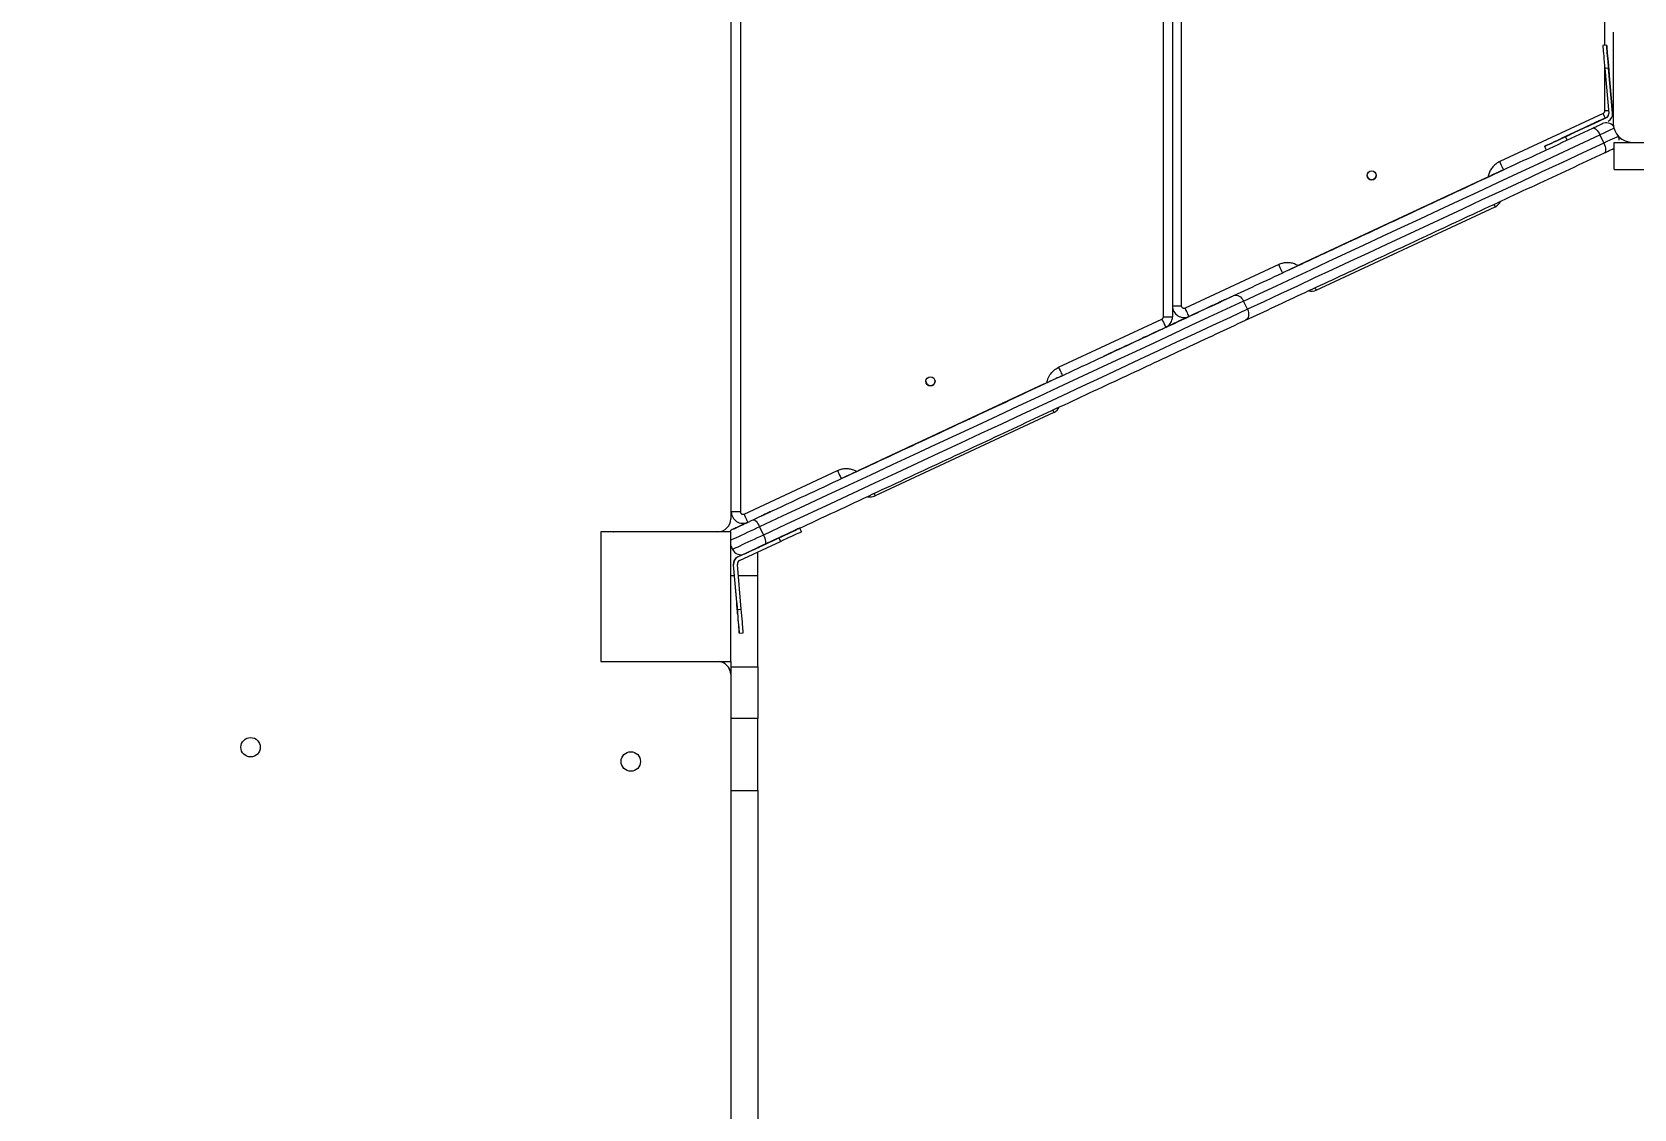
# Model space of a CAD drawing. Header units: millimetres. Extents: x -9110 to 8278, y -6387 to 5914.
# Drawn here: x -4150 to -2915, y 259 to 1089 of the extents above; entities that cross this region are included whole.
import ezdxf

# ---------------------------------------------------------------- set-up
doc = ezdxf.new("R2010")
doc.units = ezdxf.units.MM
for name, color, linetype in [('DIKOM_ОБЪЕКТ', 7, 'Continuous'), ('DIKOM_РАЗМЕР_ЗОНА', 7, 'Continuous'), ('DIKOM_РАЗМЕР_ОБЪЕКТА', 7, 'Continuous')]:
    doc.layers.add(name, color=color, linetype=linetype)
doc.styles.add('style1', font='arial.ttf', dxfattribs={"width": 0.8})
doc.dimstyles.new('1-50', dxfattribs={"dimtxt": 300, "dimasz": 200, "dimexe": 100, "dimexo": 0, "dimgap": 100, "dimtad": 1, "dimtxsty": 'style1', "dimcen": 200, "dimclrd": 7, "dimclre": 7, "dimclrt": 7, "dimadec": 1, "dimazin": 2, "dimtfac": 1, "dimtmove": 0, "dimatfit": 2, "dimfxl": 0, "dimlwd": 25, "dimlwe": 18, "dimarcsym": 0})

# ---------------------------------------------------------------- blocks, each defined once
blk = doc.blocks.new('*D9')
at = {"layer": 'Defpoints', "color": 0, "transparency": 16777216}
for p in [(-2194.7, 3914.4), (-7206.9, -3406.5), (-367.7, -3406.5)]:
    blk.add_point(p, dxfattribs=at)
at = {"layer": 'DIKOM_РАЗМЕР_ОБЪЕКТА', "color": 7, "lineweight": 18, "transparency": 16777216}
for p, q in [((-2194.7, 3914.4), (-7306.9, 3914.4)), ((-367.7, -3406.5), (-7306.9, -3406.5))]:
    blk.add_line(p, q, dxfattribs=at)
at = {"layer": 'DIKOM_РАЗМЕР_ОБЪЕКТА', "color": 7, "lineweight": 25, "transparency": 16777216}
blk.add_line((-7206.9, 3714.4), (-7206.9, -3206.5), dxfattribs=at)
at = {"layer": 'DIKOM_РАЗМЕР_ОБЪЕКТА', "color": 7, "transparency": 16777216}
for points in [[(-7240.3, 3714.4), (-7173.6, 3714.4), (-7206.9, 3914.4)], [(-7240.3, -3206.5), (-7173.6, -3206.5), (-7206.9, -3406.5)]]:
    blk.add_solid(points, dxfattribs=at)
at = {"layer": 'DIKOM_РАЗМЕР_ОБЪЕКТА', "color": 7, "transparency": 16777216, "insert": (-7460.2, 292.3), "char_height": 300, "attachment_point": 5, "rotation": 90, "style": 'style1'}
blk.add_mtext('7300', dxfattribs=at)
blk = doc.blocks.new('*D10')
at = {"layer": 'Defpoints', "color": 0, "transparency": 16777216}
for p in [(-3851.3, 5914.4), (-8660.2, -5406.5), (-497.8, -5406.5)]:
    blk.add_point(p, dxfattribs=at)
at = {"layer": 'DIKOM_РАЗМЕР_ЗОНА', "color": 7, "lineweight": 18, "transparency": 16777216}
for p, q in [((-3851.3, 5914.4), (-8760.2, 5914.4)), ((-497.8, -5406.5), (-8760.2, -5406.5))]:
    blk.add_line(p, q, dxfattribs=at)
at = {"layer": 'DIKOM_РАЗМЕР_ЗОНА', "color": 7, "lineweight": 25, "transparency": 16777216}
blk.add_line((-8660.2, 5714.4), (-8660.2, -5206.5), dxfattribs=at)
at = {"layer": 'DIKOM_РАЗМЕР_ЗОНА', "color": 7, "transparency": 16777216}
for points in [[(-8693.5, 5714.4), (-8626.8, 5714.4), (-8660.2, 5914.4)], [(-8693.5, -5206.5), (-8626.8, -5206.5), (-8660.2, -5406.5)]]:
    blk.add_solid(points, dxfattribs=at)
at = {"layer": 'DIKOM_РАЗМЕР_ЗОНА', "color": 7, "transparency": 16777216, "insert": (-8913.4, 268.5), "char_height": 300, "attachment_point": 5, "rotation": 90, "style": 'style1'}
blk.add_mtext('11300', dxfattribs=at)
blk = doc.blocks.new('*D11')
at = {"layer": 'Defpoints', "color": 0, "transparency": 16777216}
for p in [(-6509.9, 304), (6278.2, -1263), (6278.2, -4310)]:
    blk.add_point(p, dxfattribs=at)
at = {"layer": 'DIKOM_РАЗМЕР_ОБЪЕКТА', "color": 7, "lineweight": 18, "transparency": 16777216}
for p, q in [((-6509.9, 304), (-6509.9, -4410)), ((6278.2, -1263), (6278.2, -4410))]:
    blk.add_line(p, q, dxfattribs=at)
at = {"layer": 'DIKOM_РАЗМЕР_ОБЪЕКТА', "color": 7, "lineweight": 25, "transparency": 16777216}
blk.add_line((-6309.9, -4310), (6078.2, -4310), dxfattribs=at)
at = {"layer": 'DIKOM_РАЗМЕР_ОБЪЕКТА', "color": 7, "transparency": 16777216}
for points in [[(-6309.9, -4276.6), (-6309.9, -4343.3), (-6509.9, -4310)], [(6078.2, -4276.6), (6078.2, -4343.3), (6278.2, -4310)]]:
    blk.add_solid(points, dxfattribs=at)
at = {"layer": 'DIKOM_РАЗМЕР_ОБЪЕКТА', "color": 7, "transparency": 16777216, "insert": (-27.3, -4056.8), "char_height": 300, "attachment_point": 5, "style": 'style1'}
blk.add_mtext('12800', dxfattribs=at)

msp = doc.modelspace()

# ---------------------------------------------------------------- linework, layer by layer
at = {"layer": 'DIKOM_ОБЪЕКТ', "color": 7, "linetype": 'Continuous', "lineweight": 15}
for p, q in [((-2937.836, 1781.055), (-2937.836, 1078.821)), ((-3263.836, 877.995), (-3263.836, 1595.151)), ((-3277.836, 869.601), (-3277.836, 1584.756)), ((-3270.836, 1584.756), (-3270.836, 869.601)), ((-3610.836, 719.45), (-3610.836, 1286.18)), ((-3603.836, 1286.18), (-3603.836, 719.45)), ((-3611.243, 1271.184), (-3611.243, 713.972)), ((-2931.248, 1088.968), (-2931.248, 1018.968)), ((-2936.285, 1078.957), (-2939.274, 1078.696)), ((-2936.285, 1078.956), (-2939.274, 1078.695)), ((-2937.836, 1062.263), (-2937.836, 1028.146)), ((-2934.716, 1061.025), (-2937.705, 1060.763)), ((-2937.705, 1060.763), (-2934.673, 1026.11)), ((-2931.684, 1026.372), (-2934.716, 1061.026)), ((-2934.716, 1061.025), (-2931.684, 1026.372)), ((-2931.684, 1026.372), (-2934.716, 1061.025)), ((-2934.716, 1061.025), (-2931.684, 1026.372)), ((-2934.716, 1061.025), (-2934.716, 1061.025)), ((-2938.991, 1026.333), (-3018.601, 989.21)), ((-2934.851, 1028.146), (-2937.836, 1028.146)), ((-2931.248, 1028.146), (-2931.84, 1028.146)), ((-2931.684, 1026.372), (-2931.662, 1025.849)), ((-2931.662, 1025.849), (-2931.684, 1026.372)), ((-2931.662, 1025.849), (-2931.684, 1026.372)), ((-2936.394, 1023.13), (-2967.92, 1008.429)), ((-2967.92, 1008.429), (-2936.394, 1023.13)), ((-2950.213, 1016.687), (-2967.92, 1008.43)), ((-2967.92, 1008.43), (-2950.32, 1016.637)), ((-2951.061, 1016.291), (-2951.313, 1016.174)), ((-2951.061, 1016.291), (-2951.313, 1016.173)), ((-2949.676, 1016.936), (-2942.124, 1020.458)), ((-2944.767, 1019.225), (-2949.676, 1016.936)), ((-2948.743, 1017.372), (-2948.098, 1017.673)), ((-2948.098, 1017.673), (-2948.535, 1017.469)), ((-2948.534, 1017.469), (-2947.65, 1017.882)), ((-2944.767, 1019.226), (-2946.255, 1018.532)), ((-2943.602, 1019.769), (-2942.852, 1020.119)), ((-2943.131, 1019.989), (-2943.382, 1019.872)), ((-2943.131, 1019.989), (-2943.382, 1019.871)), ((-2943.198, 1019.958), (-2943.341, 1019.891)), ((-2942.737, 1020.173), (-2943.336, 1019.893)), ((-2943.336, 1019.894), (-2942.852, 1020.119)), ((-2942.124, 1020.458), (-2943.131, 1019.989)), ((-2942.83, 1020.129), (-2943.131, 1019.989)), ((-2942.829, 1020.13), (-2936.394, 1023.131)), ((-2936.394, 1023.131), (-2942.532, 1020.268)), ((-2942.124, 1020.459), (-2942.532, 1020.268)), ((-2942.501, 1020.283), (-2942.124, 1020.459)), ((-2984.234, 1000.823), (-2984.233, 1000.822)), ((-2984.234, 1000.822), (-2982.966, 998.103)), ((-2967.92, 1008.429), (-2967.92, 1008.43)), ((-2966.652, 1005.71), (-2967.92, 1008.429)), ((-2941.436, 1009.745), (-2938.478, 1003.401)), ((-2930.52, 982.968), (-2930.52, 1003.968)), ((-2930.52, 1003.968), (-2916.248, 1003.968)), ((-2927.202, 1008.659), (-2927.261, 1008.784)), ((-2927.259, 1008.783), (-2927.202, 1008.66)), ((-2927.202, 1008.66), (-2927.202, 1008.659)), ((-2926.546, 1005.7), (-2926.546, 1005.702)), ((-2916.248, 1003.968), (-2846.248, 1003.968)), ((-3029.632, 976.343), (-3172.309, 909.812)), ((-3016.792, 982.33), (-3016.684, 982.381)), ((-2930.52, 982.968), (-2903.317, 982.968)), ((-3050.217, 966.744), (-3050.217, 966.743)), ((-3159.995, 890.176), (-3022.237, 954.414)), ((-3151.724, 919.41), (-3151.724, 919.41)), ((-3188.987, 909.758), (-3260.991, 876.182)), ((-3185.257, 903.774), (-3185.257, 903.774)), ((-3222.416, 886.446), (-3222.416, 886.445)), ((-3213.112, 875.337), (-3216.07, 881.681)), ((-3358.601, 830.665), (-3278.991, 867.789)), ((-3277.836, 869.601), (-3277.836, 869.589)), ((-3277.836, 869.601), (-3270.836, 869.601)), ((-3323.922, 839.112), (-3323.922, 839.113)), ((-3370.144, 817.56), (-3511.528, 751.631)), ((-3356.663, 823.846), (-3356.549, 823.899)), ((-3394.614, 806.148), (-3394.614, 806.148)), ((-3362.236, 795.869), (-3499.995, 731.631)), ((-3496.121, 758.815), (-3496.121, 758.815)), ((-3600.99, 717.638), (-3528.987, 751.213)), ((-3603.836, 719.45), (-3610.836, 719.45)), ((-3611.248, 703.968), (-3711.248, 703.968)), ((-3711.248, 703.968), (-3711.248, 603.968)), ((-3701.52, 703.968), (-3701.243, 703.972)), ((-3621.243, 703.972), (-3701.243, 703.972)), ((-3691.243, 703.968), (-3691.243, 703.972)), ((-3611.248, 603.968), (-3611.248, 703.968)), ((-3609.409, 705.988), (-3609.409, 705.987)), ((-3598.033, 711.293), (-3604.48, 708.287)), ((-3588.973, 707.793), (-3586.015, 701.448)), ((-3556.67, 704.1), (-3557.938, 706.819)), ((-3556.67, 704.099), (-3557.938, 706.818)), ((-3556.67, 704.099), (-3557.938, 706.818)), ((-3556.67, 704.098), (-3557.938, 706.817)), ((-3611.248, 693.367), (-3609.837, 690.34)), ((-3574.379, 699.151), (-3605.904, 684.45)), ((-3605.649, 684.569), (-3574.124, 699.27)), ((-3604.381, 681.851), (-3572.856, 696.551)), ((-3574.251, 699.212), (-3590.248, 691.752)), ((-3574.251, 699.211), (-3590.248, 691.751)), ((-3590.248, 691.751), (-3574.251, 699.211)), ((-3574.251, 699.211), (-3590.248, 691.752)), ((-3590.248, 691.752), (-3574.251, 699.211)), ((-3590.248, 691.751), (-3590.248, 691.904)), ((-3574.124, 699.27), (-3572.856, 696.551)), ((-3605.904, 684.45), (-3605.649, 684.569)), ((-3590.248, 670.01), (-3590.248, 688.441)), ((-3608.604, 670.01), (-3611.248, 670.01)), ((-3609.346, 678.489), (-3609.09, 678.609)), ((-3609.346, 678.489), (-3606.314, 643.837)), ((-3606.058, 643.956), (-3609.09, 678.609)), ((-3603.069, 644.217), (-3606.102, 678.87)), ((-3590.248, 670.01), (-3605.326, 670.01)), ((-3590.248, 600.01), (-3590.248, 670.01)), ((-3606.058, 643.956), (-3603.069, 644.217)), ((-3604.617, 625.965), (-3601.628, 626.226)), ((-3711.248, 603.968), (-3611.248, 603.968)), ((-3611.248, 603.968), (-3611.248, 600.01)), ((-3611.248, 600.01), (-3590.248, 600.01)), ((-3611.248, 600.01), (-3611.248, 560.007)), ((-3590.248, 600.01), (-3590.248, 560.007)), ((-3590.248, 560.007), (-3611.248, 560.007)), ((-3611.248, 560.007), (-3611.248, 560.003)), ((-3590.248, 560.003), (-3611.248, 560.003)), ((-3611.248, 560.003), (-3611.248, 504.728)), ((-3590.248, 560.003), (-3590.248, 560.007)), ((-3590.248, 504.728), (-3590.248, 560.003)), ((-3611.248, 504.728), (-3590.248, 504.728)), ((-3611.248, 504.728), (-3611.248, 15.271)), ((-3590.248, 504.728), (-3590.248, 15.271))]:
    msp.add_line(p, q, dxfattribs=at)
at = {"layer": 'DIKOM_ОБЪЕКТ', "color": 7, "linetype": 'Continuous', "lineweight": 15, "flags": 128}
for points in [[(-2939.274, 1078.695), (-2939.274, 1078.695), (-2939.258, 1078.512), (-2939.21, 1077.968), (-2939.132, 1077.074), (-2939.025, 1075.848), (-2938.89, 1074.315), (-2938.732, 1072.506), (-2938.553, 1070.458), (-2938.357, 1068.212), (-2938.147, 1065.815), (-2937.928, 1063.315), (-2937.705, 1060.763)], [(-2934.716, 1061.026), (-2934.94, 1063.577), (-2935.158, 1066.077), (-2935.368, 1068.475), (-2935.564, 1070.72), (-2935.744, 1072.768), (-2935.902, 1074.577), (-2936.036, 1076.11), (-2936.143, 1077.337), (-2936.221, 1078.231), (-2936.269, 1078.774), (-2936.285, 1078.957), (-2936.269, 1078.774), (-2936.221, 1078.231), (-2936.143, 1077.337), (-2936.036, 1076.11), (-2935.902, 1074.577), (-2935.744, 1072.768), (-2935.564, 1070.72), (-2935.368, 1068.474), (-2935.158, 1066.077), (-2934.94, 1063.577), (-2934.716, 1061.025)], [(-2934.716, 1061.025), (-2934.94, 1063.577), (-2935.158, 1066.077), (-2935.368, 1068.474), (-2935.564, 1070.719), (-2935.744, 1072.768), (-2935.902, 1074.577), (-2936.036, 1076.11), (-2936.143, 1077.336), (-2936.221, 1078.23), (-2936.269, 1078.774), (-2936.285, 1078.956), (-2936.269, 1078.774), (-2936.221, 1078.23), (-2936.143, 1077.336), (-2936.036, 1076.11), (-2935.902, 1074.577), (-2935.744, 1072.768), (-2935.564, 1070.719), (-2935.368, 1068.474), (-2935.158, 1066.077), (-2934.94, 1063.577), (-2934.716, 1061.025)], [(-2934.245, 1055.646), (-2934.261, 1055.824), (-2934.306, 1056.342), (-2934.378, 1057.159), (-2934.47, 1058.208), (-2934.574, 1059.405), (-2934.684, 1060.653), (-2934.788, 1061.85), (-2934.88, 1062.9), (-2934.951, 1063.717), (-2934.997, 1064.235), (-2935.013, 1064.412), (-2934.997, 1064.235), (-2934.951, 1063.717), (-2934.88, 1062.9), (-2934.788, 1061.85), (-2934.684, 1060.653), (-2934.574, 1059.405), (-2934.47, 1058.208), (-2934.378, 1057.159), (-2934.306, 1056.342), (-2934.261, 1055.824), (-2934.245, 1055.646)], [(-2934.245, 1055.645), (-2934.261, 1055.823), (-2934.306, 1056.341), (-2934.378, 1057.158), (-2934.47, 1058.208), (-2934.574, 1059.405), (-2934.684, 1060.653), (-2934.788, 1061.849), (-2934.88, 1062.899), (-2934.951, 1063.716), (-2934.997, 1064.234), (-2935.013, 1064.412), (-2934.997, 1064.234), (-2934.951, 1063.716), (-2934.88, 1062.899), (-2934.788, 1061.849), (-2934.684, 1060.653), (-2934.574, 1059.405), (-2934.47, 1058.208), (-2934.378, 1057.158), (-2934.306, 1056.341), (-2934.261, 1055.823), (-2934.245, 1055.645)], [(-2937.3, 1022.707), (-2937.347, 1022.809), (-2937.859, 1023.906), (-2938.414, 1025.096), (-2938.991, 1026.333)], [(-2934.684, 1025.483), (-2934.668, 1025.653), (-2934.662, 1025.849)], [(-2931.805, 1024.084), (-2931.638, 1024.432), (-2931.248, 1025.454)], [(-2946.792, 1014.971), (-2946.267, 1015.067), (-2945.649, 1014.916), (-2944.961, 1014.523), (-2944.23, 1013.903), (-2943.484, 1013.081), (-2942.751, 1012.088), (-2942.059, 1010.961), (-2941.436, 1009.745)], [(-2930.65, 1014.775), (-2930.947, 1014.636), (-2931.915, 1014.184), (-2933.241, 1013.566), (-2934.895, 1012.795), (-2936.841, 1011.887), (-2939.038, 1010.863), (-2941.436, 1009.745)], [(-2936.394, 1023.131), (-2935.995, 1023.355), (-2935.837, 1023.468)], [(-3216.07, 881.681), (-3203.472, 887.555), (-3190.638, 893.54), (-3177.57, 899.633), (-3164.275, 905.833), (-3150.759, 912.136), (-3137.026, 918.54), (-3123.082, 925.042), (-3108.933, 931.64), (-3094.584, 938.331), (-3080.042, 945.112), (-3065.312, 951.98), (-3050.399, 958.934), (-3035.311, 965.97), (-3020.054, 973.085), (-3004.632, 980.276), (-2989.053, 987.54), (-2973.324, 994.875), (-2957.449, 1002.278), (-2941.436, 1009.745)], [(-2938.478, 1003.401), (-2954.491, 995.934), (-2970.365, 988.531), (-2986.095, 981.196), (-3001.674, 973.932), (-3017.095, 966.741), (-3032.353, 959.626), (-3047.441, 952.59), (-3062.353, 945.636), (-3077.083, 938.768), (-3091.626, 931.986), (-3105.974, 925.295), (-3120.124, 918.698), (-3134.067, 912.195), (-3147.801, 905.792), (-3161.317, 899.489), (-3174.612, 893.289), (-3187.679, 887.196), (-3200.514, 881.211), (-3213.112, 875.337)], [(-2967.92, 1008.43), (-2970.242, 1007.347), (-2972.516, 1006.286), (-2974.697, 1005.27), (-2976.74, 1004.317), (-2978.603, 1003.448), (-2980.249, 1002.681), (-2981.644, 1002.03), (-2982.759, 1001.51), (-2983.573, 1001.131), (-2984.068, 1000.9), (-2984.234, 1000.823), (-2984.068, 1000.9), (-2983.573, 1001.131), (-2982.759, 1001.51), (-2981.644, 1002.03), (-2980.249, 1002.681), (-2978.603, 1003.448), (-2976.74, 1004.317), (-2974.697, 1005.27), (-2972.516, 1006.287), (-2970.242, 1007.347), (-2967.92, 1008.43)], [(-2967.92, 1008.429), (-2970.242, 1007.346), (-2972.516, 1006.286), (-2974.697, 1005.269), (-2976.74, 1004.316), (-2978.603, 1003.447), (-2980.249, 1002.68), (-2981.644, 1002.029), (-2982.759, 1001.509), (-2983.573, 1001.13), (-2984.068, 1000.899), (-2984.234, 1000.822), (-2984.068, 1000.899), (-2983.573, 1001.13), (-2982.759, 1001.509), (-2981.644, 1002.03), (-2980.249, 1002.68), (-2978.603, 1003.447), (-2976.74, 1004.316), (-2974.697, 1005.269), (-2972.516, 1006.286), (-2970.242, 1007.346), (-2967.92, 1008.429)], [(-2967.014, 1008.852), (-2965.89, 1009.376), (-2964.858, 1009.858), (-2964, 1010.258), (-2963.386, 1010.544), (-2963.067, 1010.693), (-2963.067, 1010.693), (-2963.386, 1010.544), (-2964, 1010.258), (-2964.858, 1009.858), (-2965.89, 1009.376), (-2967.014, 1008.852), (-2968.137, 1008.328), (-2969.17, 1007.847), (-2970.028, 1007.447), (-2970.641, 1007.161), (-2970.961, 1007.012), (-2970.961, 1007.012), (-2970.641, 1007.161), (-2970.028, 1007.447), (-2969.17, 1007.847), (-2968.137, 1008.328), (-2967.014, 1008.852)], [(-2967.014, 1008.852), (-2965.89, 1009.376), (-2964.858, 1009.857), (-2964, 1010.257), (-2963.386, 1010.543), (-2963.067, 1010.692), (-2963.067, 1010.692), (-2963.386, 1010.543), (-2964, 1010.257), (-2964.858, 1009.857), (-2965.89, 1009.376), (-2967.014, 1008.852), (-2968.137, 1008.328), (-2969.17, 1007.846), (-2970.028, 1007.446), (-2970.641, 1007.16), (-2970.961, 1007.011), (-2970.961, 1007.011), (-2970.641, 1007.16), (-2970.028, 1007.446), (-2969.17, 1007.846), (-2968.137, 1008.328), (-2967.014, 1008.852)], [(-2927.202, 1008.659), (-2927.4, 1008.566), (-2927.989, 1008.292), (-2928.957, 1007.84), (-2930.283, 1007.222), (-2931.937, 1006.451), (-2933.883, 1005.543), (-2936.079, 1004.519), (-2938.478, 1003.401)], [(-2938.478, 1003.401), (-2937.947, 1002.142), (-2937.528, 1000.888), (-2937.238, 999.688), (-2937.088, 998.587), (-2937.083, 997.629), (-2937.225, 996.849), (-2937.506, 996.279), (-2937.917, 995.939)], [(-3015.643, 982.866), (-3015.7, 982.988), (-3015.868, 983.349), (-3016.142, 983.935), (-3016.51, 984.724), (-3016.958, 985.686), (-3017.469, 986.783), (-3018.024, 987.973), (-3018.601, 989.21)], [(-3022.237, 954.414), (-3022.293, 954.536), (-3022.462, 954.897), (-3022.735, 955.483), (-3023.067, 956.195)], [(-3186.029, 903.414), (-3186.086, 903.536), (-3186.254, 903.897), (-3186.527, 904.483), (-3186.896, 905.272), (-3187.344, 906.234), (-3187.855, 907.33), (-3188.41, 908.52), (-3188.987, 909.758)], [(-3159.995, 890.176), (-3160.052, 890.298), (-3160.22, 890.659), (-3160.494, 891.245), (-3160.825, 891.957)], [(-3216.07, 881.681), (-3229.348, 875.489), (-3242.86, 869.188), (-3256.601, 862.781), (-3270.567, 856.268), (-3284.753, 849.653), (-3299.153, 842.938), (-3313.762, 836.126), (-3328.577, 829.218), (-3343.59, 822.217), (-3358.798, 815.125), (-3374.194, 807.946), (-3389.774, 800.681), (-3405.531, 793.333), (-3421.461, 785.905), (-3437.557, 778.399), (-3453.814, 770.818), (-3470.227, 763.165), (-3486.789, 755.442), (-3503.495, 747.652), (-3520.339, 739.797), (-3537.314, 731.882), (-3554.416, 723.907), (-3571.637, 715.876), (-3588.973, 707.793)], [(-3270.836, 877.995), (-3270.702, 877.995), (-3270.303, 877.995), (-3269.656, 877.995), (-3268.786, 877.995), (-3267.725, 877.995), (-3266.515, 877.995), (-3265.202, 877.995), (-3263.836, 877.995)], [(-3223.442, 885.967), (-3222.524, 886.246), (-3221.527, 886.271), (-3220.491, 886.041), (-3219.454, 885.564), (-3218.457, 884.858), (-3217.538, 883.952), (-3216.732, 882.879), (-3216.07, 881.681)], [(-3213.112, 875.337), (-3226.39, 869.145), (-3239.901, 862.844), (-3253.643, 856.436), (-3267.609, 849.924), (-3281.794, 843.309), (-3296.194, 836.594), (-3310.804, 829.781), (-3325.618, 822.873), (-3340.632, 815.872), (-3355.84, 808.781), (-3371.236, 801.602), (-3386.815, 794.337), (-3402.573, 786.989), (-3418.503, 779.561), (-3434.599, 772.055), (-3450.856, 764.474), (-3467.269, 756.821), (-3483.831, 749.098), (-3500.537, 741.308), (-3517.38, 733.453), (-3534.356, 725.537), (-3551.458, 717.563), (-3568.679, 709.532), (-3586.015, 701.448)], [(-3278.991, 867.789), (-3278.413, 866.551), (-3277.858, 865.361), (-3277.347, 864.264), (-3276.899, 863.303), (-3276.531, 862.514), (-3276.258, 861.927), (-3276.089, 861.566), (-3276.032, 861.444)], [(-3258.033, 869.838), (-3258.089, 869.96), (-3258.258, 870.321), (-3258.531, 870.907), (-3258.899, 871.696), (-3259.347, 872.658), (-3259.859, 873.755), (-3260.413, 874.945), (-3260.991, 876.182)], [(-3213.112, 875.337), (-3212.619, 874.059), (-3212.315, 872.752), (-3212.212, 871.465), (-3212.312, 870.248), (-3212.613, 869.147), (-3213.103, 868.205), (-3213.762, 867.458), (-3214.566, 866.934)], [(-3358.601, 830.665), (-3358.024, 829.428), (-3357.469, 828.238), (-3356.958, 827.141), (-3356.509, 826.18), (-3356.142, 825.391), (-3355.868, 824.804), (-3355.7, 824.443), (-3355.643, 824.321)], [(-3363.079, 797.677), (-3362.735, 796.938), (-3362.462, 796.352), (-3362.293, 795.991), (-3362.236, 795.869)], [(-3528.987, 751.213), (-3528.41, 749.976), (-3527.855, 748.786), (-3527.343, 747.689), (-3526.895, 746.727), (-3526.528, 745.938), (-3526.254, 745.352), (-3526.086, 744.991), (-3526.029, 744.869)], [(-3500.838, 733.439), (-3500.494, 732.7), (-3500.22, 732.114), (-3500.052, 731.753), (-3499.995, 731.631)], [(-3598.032, 711.293), (-3598.089, 711.415), (-3598.258, 711.776), (-3598.531, 712.363), (-3598.899, 713.151), (-3599.347, 714.113), (-3599.858, 715.21), (-3600.414, 716.4), (-3600.99, 717.638)], [(-3580.407, 719.512), (-3580.568, 719.436), (-3581.037, 719.218), (-3581.773, 718.875), (-3582.708, 718.439), (-3583.762, 717.947), (-3584.839, 717.445), (-3585.845, 716.976), (-3586.69, 716.582), (-3587.299, 716.298), (-3587.617, 716.149), (-3587.617, 716.149), (-3587.299, 716.298), (-3586.69, 716.582), (-3585.845, 716.976), (-3584.839, 717.445), (-3583.762, 717.947), (-3582.708, 718.439), (-3581.773, 718.875), (-3581.037, 719.218), (-3580.568, 719.436), (-3580.407, 719.512)], [(-3580.407, 719.512), (-3580.568, 719.437), (-3581.037, 719.218), (-3581.773, 718.876), (-3582.708, 718.439), (-3583.762, 717.948), (-3584.839, 717.445), (-3585.845, 716.976), (-3586.69, 716.582), (-3587.299, 716.298), (-3587.617, 716.15), (-3587.617, 716.15), (-3587.299, 716.298), (-3586.69, 716.582), (-3585.845, 716.976), (-3584.839, 717.445), (-3583.762, 717.948), (-3582.708, 718.439), (-3581.773, 718.876), (-3581.037, 719.218), (-3580.568, 719.437), (-3580.407, 719.512)], [(-3580.407, 719.511), (-3580.568, 719.435), (-3581.037, 719.217), (-3581.773, 718.874), (-3582.708, 718.438), (-3583.762, 717.946), (-3584.839, 717.444), (-3585.845, 716.975), (-3586.69, 716.581), (-3587.299, 716.297), (-3587.617, 716.149), (-3587.617, 716.149), (-3587.299, 716.297), (-3586.69, 716.581), (-3585.845, 716.975), (-3584.839, 717.444), (-3583.762, 717.947), (-3582.708, 718.438), (-3581.773, 718.874), (-3581.037, 719.217), (-3580.568, 719.435), (-3580.407, 719.511)], [(-3580.407, 719.511), (-3580.568, 719.436), (-3581.037, 719.217), (-3581.773, 718.875), (-3582.708, 718.438), (-3583.762, 717.947), (-3584.839, 717.444), (-3585.845, 716.975), (-3586.69, 716.581), (-3587.299, 716.298), (-3587.617, 716.149), (-3587.617, 716.149), (-3587.299, 716.298), (-3586.69, 716.581), (-3585.845, 716.975), (-3584.839, 717.444), (-3583.762, 717.947), (-3582.708, 718.438), (-3581.773, 718.875), (-3581.037, 719.217), (-3580.568, 719.436), (-3580.407, 719.511)], [(-3588.973, 707.793), (-3591.342, 706.688), (-3593.771, 705.555), (-3596.216, 704.415), (-3598.633, 703.288), (-3600.978, 702.195), (-3603.208, 701.155), (-3605.283, 700.187), (-3607.165, 699.31), (-3608.818, 698.539), (-3610.215, 697.887), (-3611.248, 697.406)], [(-3593.925, 713.207), (-3593.479, 713.267), (-3592.937, 713.08), (-3592.319, 712.654), (-3591.649, 712.006), (-3590.953, 711.16), (-3590.257, 710.15), (-3589.589, 709.012), (-3588.973, 707.793)], [(-3574.124, 699.27), (-3571.803, 700.352), (-3569.533, 701.411), (-3567.358, 702.425), (-3565.324, 703.373), (-3563.472, 704.237), (-3561.839, 704.998), (-3560.459, 705.642), (-3559.359, 706.155), (-3558.563, 706.526), (-3558.086, 706.748), (-3557.938, 706.817), (-3558.122, 706.731), (-3558.635, 706.492), (-3559.466, 706.105), (-3560.597, 705.577), (-3562.007, 704.92), (-3563.665, 704.147), (-3565.54, 703.273), (-3567.591, 702.316), (-3569.778, 701.296), (-3572.056, 700.234), (-3574.379, 699.151)], [(-3574.251, 699.212), (-3571.93, 700.294), (-3569.655, 701.355), (-3567.475, 702.372), (-3565.431, 703.324), (-3563.568, 704.193), (-3561.922, 704.961), (-3560.528, 705.611), (-3559.412, 706.131), (-3558.599, 706.511), (-3558.104, 706.741), (-3557.938, 706.819), (-3558.104, 706.741), (-3558.599, 706.511), (-3559.412, 706.131), (-3560.528, 705.611), (-3561.922, 704.961), (-3563.568, 704.193), (-3565.431, 703.324), (-3567.475, 702.372), (-3569.655, 701.355), (-3571.93, 700.294), (-3574.251, 699.212)], [(-3574.251, 699.211), (-3571.93, 700.293), (-3569.655, 701.354), (-3567.475, 702.371), (-3565.431, 703.323), (-3563.568, 704.192), (-3561.922, 704.96), (-3560.528, 705.61), (-3559.412, 706.13), (-3558.599, 706.51), (-3558.104, 706.74), (-3557.938, 706.818), (-3558.104, 706.74), (-3558.599, 706.51), (-3559.412, 706.13), (-3560.528, 705.61), (-3561.922, 704.96), (-3563.568, 704.192), (-3565.431, 703.324), (-3567.475, 702.371), (-3569.655, 701.354), (-3571.572, 700.46)], [(-3574.251, 699.211), (-3571.93, 700.294), (-3569.655, 701.354), (-3567.475, 702.371), (-3565.431, 703.324), (-3563.568, 704.193), (-3561.922, 704.96), (-3560.528, 705.611), (-3559.412, 706.131), (-3558.599, 706.51), (-3558.104, 706.741), (-3557.938, 706.818), (-3558.104, 706.741), (-3558.599, 706.51), (-3559.412, 706.131), (-3560.528, 705.611), (-3561.922, 704.96), (-3563.568, 704.193), (-3565.431, 703.324), (-3567.475, 702.371), (-3569.655, 701.354), (-3571.93, 700.294), (-3574.251, 699.211)], [(-3572.856, 696.551), (-3570.535, 697.633), (-3568.265, 698.692), (-3566.09, 699.706), (-3564.056, 700.654), (-3562.204, 701.518), (-3560.571, 702.279), (-3559.191, 702.923), (-3558.091, 703.436), (-3557.295, 703.807), (-3556.818, 704.029), (-3556.67, 704.098)], [(-3586.015, 701.448), (-3588.383, 700.344), (-3590.812, 699.211), (-3593.258, 698.071), (-3595.675, 696.944), (-3598.02, 695.85), (-3600.25, 694.81), (-3602.325, 693.843), (-3604.206, 692.966), (-3605.86, 692.194), (-3607.256, 691.543), (-3608.37, 691.024), (-3609.18, 690.646), (-3609.672, 690.417), (-3609.837, 690.34)], [(-3586.015, 701.448), (-3585.476, 700.193), (-3585.035, 698.95), (-3584.707, 697.767), (-3584.507, 696.69), (-3584.441, 695.76), (-3584.512, 695.013), (-3584.718, 694.478), (-3585.05, 694.175)], [(-3575.189, 698.773), (-3574.064, 699.298), (-3573.028, 699.781), (-3572.164, 700.183), (-3571.543, 700.473), (-3571.215, 700.626), (-3571.206, 700.63), (-3571.517, 700.485), (-3572.123, 700.203), (-3572.975, 699.805), (-3574.004, 699.326), (-3575.126, 698.802), (-3576.251, 698.278), (-3577.287, 697.795), (-3578.151, 697.392), (-3578.772, 697.102), (-3579.1, 696.949), (-3579.109, 696.945), (-3578.798, 697.09), (-3578.191, 697.373), (-3577.34, 697.77), (-3576.311, 698.25), (-3575.189, 698.773)], [(-3571.521, 700.485), (-3571.211, 700.63), (-3571.17, 700.649)], [(-3606.656, 649.276), (-3606.632, 649.102), (-3606.579, 648.588), (-3606.5, 647.774), (-3606.404, 646.727), (-3606.297, 645.531), (-3606.188, 644.283), (-3606.085, 643.085), (-3605.998, 642.033), (-3605.933, 641.213), (-3605.896, 640.691), (-3605.89, 640.509), (-3605.914, 640.683), (-3605.967, 641.197), (-3606.045, 642.011), (-3606.142, 643.058), (-3606.25, 644.254), (-3606.359, 645.502), (-3606.461, 646.7), (-3606.548, 647.752), (-3606.612, 648.572), (-3606.65, 649.094), (-3606.656, 649.276)], [(-3606.314, 643.837), (-3606.089, 641.285), (-3605.867, 638.787), (-3605.65, 636.393), (-3605.445, 634.152), (-3605.255, 632.109), (-3605.084, 630.306), (-3604.935, 628.779), (-3604.812, 627.561), (-3604.716, 626.674), (-3604.651, 626.139), (-3604.617, 625.965), (-3604.614, 626.156), (-3604.644, 626.708), (-3604.706, 627.61), (-3604.797, 628.844), (-3604.916, 630.384), (-3605.062, 632.199), (-3605.23, 634.252), (-3605.418, 636.501), (-3605.621, 638.902), (-3605.836, 641.403), (-3606.058, 643.956)], [(-3601.628, 626.226), (-3601.628, 626.226), (-3601.626, 626.417), (-3601.656, 626.969), (-3601.717, 627.871), (-3601.808, 629.105), (-3601.928, 630.645), (-3602.073, 632.46), (-3602.241, 634.513), (-3602.429, 636.763), (-3602.633, 639.163), (-3602.847, 641.665), (-3603.069, 644.217)]]:
    msp.add_lwpolyline(points, dxfattribs=at)
at = {"layer": 'DIKOM_ОБЪЕКТ', "color": 7, "linetype": 'Continuous', "lineweight": 15}
for centre, radius in [((-3117.318, 978.486), 3.5), ((-3457.318, 819.941), 3.5), ((-3981.248, 537.968), 7.5), ((-3688.248, 526.968), 7.5)]:
    msp.add_circle(centre, radius, dxfattribs=at)
for centre, radius, start, end in [((-2937.662, 1025.849), 3, 295, 5), ((-2937.662, 1025.849), 3, 295, 360), ((-2937.662, 1025.849), 6, 295, 5), ((-2936.505, 1012.046), 7, 38.512126, 115), ((-2936.505, 1012.044), 7, 38.508081, 115), ((-2916.248, 1018.968), 15, 180, 270), ((-2933.546, 1005.702), 7, 360, 25), ((-2933.546, 1005.7), 7, 360, 25), ((-3117.318, 978.486), 3.5, 180, 360), ((-3026.04, 962.571), 9, 295, 332.628401), ((-3163.799, 898.333), 9, 257.32266, 295), ((-3261.836, 877.995), 9, 180, 295), ((-3279.836, 869.601), 9, 295, 360), ((-3457.318, 819.941), 3.5, 180, 359.639667), ((-3366.04, 804.026), 9, 295, 332.677336), ((-3503.799, 739.788), 9, 257.371601, 295), ((-3601.836, 719.45), 9, 180, 295), ((-3621.243, 713.972), 10, 270, 359.999915), ((-3606.451, 699.644), 7, 115, 141.849), ((-3606.451, 699.643), 7, 115, 141.831355), ((-3603.493, 693.298), 7, 205, 295), ((-3603.37, 679.013), 5.999, 114.993728, 185.00742), ((-3603.113, 679.132), 6, 115.000164, 185.001977), ((-3603.113, 679.131), 3.001, 115.003427, 184.990846), ((-3621.243, 593.972), 10, 1.18119, 88.414906), ((-3621.243, 593.974), 10, 1.18119, 88.165828)]:
    msp.add_arc(centre, radius, start, end, dxfattribs=at)
for points, knots in [([(-2937.836, 1028.146), (-2937.851, 1027.961), (-2937.881, 1027.582), (-2938.128, 1027.058), (-2938.499, 1026.613), (-2938.829, 1026.425), (-2938.991, 1026.333)], [0, 0, 0, 0, 0.24490468, 0.50001145, 0.75502843, 1, 1, 1, 1]), ([(-3223.442, 885.967), (-3215.955, 889.458), (-3200.985, 896.439), (-3177.572, 907.357), (-3153.47, 918.595), (-3128.636, 930.176), (-3103.127, 942.07), (-3077.498, 954.022), (-3051.817, 965.997), (-3026.187, 977.948), (-3000.13, 990.099), (-2973.707, 1002.421), (-2955.765, 1010.787), (-2946.792, 1014.971)], [0, 0, 0, 0, 0.0931308, 0.18622248, 0.27951274, 0.37304309, 0.46657292, 0.5601526, 0.64832776, 0.73652816, 0.82441639, 0.91218703, 1, 1, 1, 1]), ([(-2951.439, 1016.114), (-2951.409, 1016.128), (-2951.337, 1016.162), (-2950.867, 1016.381), (-2949.933, 1016.817), (-2948.502, 1017.484), (-2947.32, 1018.035), (-2946.708, 1018.32)], [0, 0, 0, 0, 0.1102245, 0.26348863, 0.41711228, 0.698828, 1, 1, 1, 1]), ([(-2951.439, 1016.114), (-2951.409, 1016.128), (-2951.337, 1016.162), (-2950.867, 1016.381), (-2949.933, 1016.817), (-2948.502, 1017.484), (-2947.32, 1018.035), (-2946.708, 1018.32)], [0, 0, 0, 0, 0.11022576, 0.26349164, 0.41710562, 0.69882456, 1, 1, 1, 1]), ([(-2951.061, 1016.291), (-2951.126, 1016.261), (-2951.348, 1016.157), (-2951.423, 1016.122), (-2951.436, 1016.116), (-2951.439, 1016.115)], [0, 0, 0, 0, 0.25118773, 0.85738089, 1, 1, 1, 1]), ([(-2951.061, 1016.291), (-2951.126, 1016.261), (-2951.348, 1016.157), (-2951.423, 1016.122), (-2951.436, 1016.116), (-2951.439, 1016.115)], [0, 0, 0, 0, 0.25112878, 0.85729649, 1, 1, 1, 1]), ([(-2951.061, 1016.291), (-2951.126, 1016.26), (-2951.348, 1016.157), (-2951.423, 1016.122), (-2951.436, 1016.116), (-2951.439, 1016.114)], [0, 0, 0, 0, 0.25138987, 0.85741742, 1, 1, 1, 1]), ([(-2951.061, 1016.291), (-2951.126, 1016.26), (-2951.348, 1016.157), (-2951.423, 1016.121), (-2951.436, 1016.116), (-2951.439, 1016.114)], [0, 0, 0, 0, 0.25129199, 0.85732759, 1, 1, 1, 1]), ([(-2949.649, 1016.95), (-2949.948, 1016.81), (-2950.414, 1016.593), (-2950.834, 1016.397), (-2951.03, 1016.306), (-2951.052, 1016.295), (-2951.061, 1016.291)], [0, 0, 0, 0, 0.44624325, 0.69470441, 0.86918185, 1, 1, 1, 1]), ([(-2949.649, 1016.949), (-2949.948, 1016.81), (-2950.414, 1016.592), (-2950.834, 1016.397), (-2951.03, 1016.305), (-2951.052, 1016.295), (-2951.061, 1016.291)], [0, 0, 0, 0, 0.44620877, 0.69466209, 0.86913402, 1, 1, 1, 1]), ([(-2949.676, 1016.936), (-2949.926, 1016.82), (-2950.254, 1016.667), (-2950.642, 1016.486), (-2950.806, 1016.409), (-2950.926, 1016.354), (-2951.061, 1016.29), (-2951.061, 1016.291), (-2951.061, 1016.291)], [0, 0, 0, 0, 0.34201074, 0.4488816, 0.52292934, 0.5966463, 0.68418224, 1, 1, 1, 1]), ([(-2951.061, 1016.291), (-2951.054, 1016.294), (-2951.045, 1016.298), (-2950.974, 1016.331), (-2950.864, 1016.382), (-2950.694, 1016.462), (-2950.287, 1016.652), (-2949.945, 1016.811), (-2949.676, 1016.936)], [0, 0, 0, 0, 0.25706545, 0.35209622, 0.44880097, 0.53268389, 0.63168056, 1, 1, 1, 1]), ([(-2950.052, 1016.761), (-2950.177, 1016.703), (-2950.38, 1016.608), (-2950.642, 1016.487), (-2950.806, 1016.41), (-2950.926, 1016.354), (-2951.061, 1016.291), (-2951.061, 1016.291), (-2951.061, 1016.291)], [0, 0, 0, 0, 0.2062603, 0.335179, 0.42450304, 0.51342805, 0.61896905, 1, 1, 1, 1]), ([(-2951.061, 1016.291), (-2951.045, 1016.298), (-2951.014, 1016.312), (-2950.749, 1016.436), (-2950.417, 1016.591), (-2950.164, 1016.709), (-2950.063, 1016.756)], [0, 0, 0, 0, 0.25302121, 0.48331093, 0.79471295, 1, 1, 1, 1]), ([(-2950.063, 1016.756), (-2949.775, 1016.89), (-2949.197, 1017.16), (-2948.168, 1017.64), (-2947.435, 1017.981), (-2947.005, 1018.182)], [0, 0, 0, 0, 0.29222654, 0.58452384, 1, 1, 1, 1]), ([(-2946.403, 1018.462), (-2946.705, 1018.322), (-2947.31, 1018.04), (-2948.398, 1017.532), (-2949.172, 1017.171), (-2949.649, 1016.949)], [0, 0, 0, 0, 0.27763018, 0.5553246, 1, 1, 1, 1]), ([(-2947.005, 1018.182), (-2946.703, 1018.323), (-2945.861, 1018.715), (-2944.647, 1019.281), (-2943.536, 1019.799), (-2943.064, 1020.02), (-2942.91, 1020.091)], [0, 0, 0, 0, 0.21417878, 0.596238, 0.8692313, 1, 1, 1, 1]), ([(-2946.792, 1014.971), (-2945.776, 1015.445), (-2943.697, 1016.414), (-2941.333, 1017.517), (-2939.753, 1018.253), (-2939.558, 1018.344), (-2939.463, 1018.389)], [0, 0, 0, 0, 0.24445369, 0.4999905, 0.75554887, 1, 1, 1, 1]), ([(-2946.708, 1018.32), (-2946.407, 1018.461), (-2945.496, 1018.885), (-2944.244, 1019.469), (-2943.453, 1019.838), (-2943.176, 1019.967)], [0, 0, 0, 0, 0.24327877, 0.73440218, 1, 1, 1, 1]), ([(-2946.708, 1018.32), (-2946.407, 1018.461), (-2945.496, 1018.885), (-2944.244, 1019.469), (-2943.453, 1019.838), (-2943.176, 1019.967)], [0, 0, 0, 0, 0.24327877, 0.73440218, 1, 1, 1, 1]), ([(-2943.813, 1019.67), (-2944.107, 1019.533), (-2944.678, 1019.267), (-2945.548, 1018.861), (-2946.118, 1018.596), (-2946.403, 1018.462)], [0, 0, 0, 0, 0.34704273, 0.67251419, 1, 1, 1, 1]), ([(-2943.577, 1019.78), (-2943.726, 1019.711), (-2943.998, 1019.584), (-2944.396, 1019.398), (-2944.643, 1019.283), (-2944.767, 1019.225)], [0, 0, 0, 0, 0.37793044, 0.68869136, 1, 1, 1, 1]), ([(-2942.722, 1020.179), (-2942.873, 1020.109), (-2943.109, 1019.999), (-2943.498, 1019.817), (-2943.708, 1019.719), (-2943.813, 1019.67)], [0, 0, 0, 0, 0.47318821, 0.73538466, 1, 1, 1, 1]), ([(-2943.176, 1019.967), (-2943.182, 1019.964), (-2943.193, 1019.959), (-2943.281, 1019.918), (-2943.406, 1019.86), (-2943.514, 1019.81), (-2943.577, 1019.78)], [0, 0, 0, 0, 0.2819104, 0.49159533, 0.70066984, 1, 1, 1, 1]), ([(-2943.176, 1019.968), (-2943.182, 1019.965), (-2943.194, 1019.96), (-2943.281, 1019.919), (-2943.356, 1019.884), (-2943.394, 1019.866)], [0, 0, 0, 0, 0.40225488, 0.70159527, 1, 1, 1, 1]), ([(-2943.382, 1019.871), (-2943.35, 1019.886), (-2943.286, 1019.916), (-2943.203, 1019.955), (-2943.185, 1019.963), (-2943.176, 1019.967)], [0, 0, 0, 0, 0.32805576, 0.65940893, 1, 1, 1, 1]), ([(-2943.176, 1019.967), (-2942.944, 1020.075), (-2942.541, 1020.263), (-2942.179, 1020.432), (-2942.141, 1020.45), (-2942.124, 1020.458)], [0, 0, 0, 0, 0.42103633, 0.73239108, 1, 1, 1, 1]), ([(-2943.176, 1019.967), (-2942.944, 1020.075), (-2942.541, 1020.263), (-2942.179, 1020.432), (-2942.141, 1020.45), (-2942.124, 1020.458)], [0, 0, 0, 0, 0.42103633, 0.73239108, 1, 1, 1, 1]), ([(-2942.91, 1020.091), (-2942.855, 1020.117), (-2942.714, 1020.183), (-2942.537, 1020.265), (-2942.513, 1020.277), (-2942.501, 1020.282)], [0, 0, 0, 0, 0.24869681, 0.6335966, 1, 1, 1, 1]), ([(-2942.501, 1020.282), (-2942.505, 1020.28), (-2942.514, 1020.276), (-2942.599, 1020.236), (-2942.692, 1020.193), (-2942.722, 1020.179)], [0, 0, 0, 0, 0.32771495, 0.78750888, 1, 1, 1, 1]), ([(-2942.124, 1020.459), (-2942.131, 1020.455), (-2942.153, 1020.445), (-2942.325, 1020.365), (-2942.5, 1020.283), (-2942.554, 1020.258)], [0, 0, 0, 0, 0.28543253, 0.77901901, 1, 1, 1, 1]), ([(-2942.124, 1020.459), (-2942.131, 1020.455), (-2942.153, 1020.445), (-2942.325, 1020.365), (-2942.5, 1020.283), (-2942.554, 1020.258)], [0, 0, 0, 0, 0.28537275, 0.77909014, 1, 1, 1, 1]), ([(-2942.124, 1020.458), (-2942.131, 1020.454), (-2942.153, 1020.444), (-2942.325, 1020.364), (-2942.5, 1020.283), (-2942.554, 1020.257)], [0, 0, 0, 0, 0.28543253, 0.77901901, 1, 1, 1, 1]), ([(-3214.566, 866.934), (-3207.08, 870.425), (-3192.109, 877.406), (-3168.697, 888.324), (-3144.595, 899.563), (-3119.761, 911.143), (-3094.252, 923.038), (-3068.623, 934.989), (-3042.942, 946.964), (-3017.312, 958.916), (-2991.255, 971.067), (-2964.832, 983.388), (-2946.89, 991.754), (-2937.917, 995.939)], [0, 0, 0, 0, 0.09313087, 0.18622173, 0.27951218, 0.37304249, 0.46657258, 0.56015344, 0.64832737, 0.73652887, 0.82441627, 0.91218684, 1, 1, 1, 1]), ([(-3018.601, 989.21), (-3019.463, 988.751), (-3021.24, 987.804), (-3023.57, 985.738), (-3025.532, 983.186), (-3026.972, 980.322), (-3027.398, 978.267), (-3027.6, 977.291)], [0, 0, 0, 0, 0.18829408, 0.38787714, 0.59574494, 0.8080292, 1, 1, 1, 1]), ([(-2937.917, 995.939), (-2936.901, 996.412), (-2934.822, 997.382), (-2932.457, 998.484), (-2930.878, 999.221), (-2930.683, 999.312), (-2930.588, 999.356)], [0, 0, 0, 0, 0.24444971, 0.50000439, 0.75554954, 1, 1, 1, 1]), ([(-3016.684, 982.381), (-3016.726, 982.361), (-3016.813, 982.321), (-3017.533, 981.985), (-3018.728, 981.428), (-3020.412, 980.643), (-3022.482, 979.677), (-3024.802, 978.595), (-3027.215, 977.47), (-3028.842, 976.711), (-3029.632, 976.343)], [0, 0, 0, 0, 0.11651935, 0.24001264, 0.3686422, 0.50000072, 0.63134451, 0.7599782, 0.88346729, 1, 1, 1, 1]), ([(-3050.217, 966.743), (-3050.29, 966.709), (-3050.438, 966.64), (-3051.656, 966.072), (-3053.501, 965.212), (-3055.828, 964.127), (-3058.437, 962.91), (-3061.506, 961.479), (-3065.019, 959.841), (-3068.912, 958.025), (-3073.12, 956.064), (-3077.584, 953.982), (-3082.691, 951.6), (-3088.436, 948.921), (-3094.717, 945.993), (-3100.97, 943.076), (-3107.224, 940.161), (-3113.505, 937.231), (-3119.25, 934.553), (-3124.357, 932.171), (-3128.822, 930.089), (-3133.029, 928.127), (-3136.922, 926.312), (-3140.435, 924.674), (-3143.504, 923.243), (-3146.113, 922.026), (-3148.44, 920.941), (-3150.285, 920.081), (-3151.503, 919.513), (-3151.651, 919.444), (-3151.724, 919.41)], [0, 0, 0, 0, 0.03881418, 0.07883199, 0.11997567, 0.15213779, 0.18430362, 0.21714972, 0.25000008, 0.28284671, 0.31569692, 0.34785832, 0.38002358, 0.42116465, 0.46118412, 0.49999929, 0.53881388, 0.5788311, 0.61997519, 0.65213712, 0.68430393, 0.7171509, 0.75000048, 0.78284584, 0.8156972, 0.8478593, 0.88002401, 0.92116493, 0.96118463, 1, 1, 1, 1]), ([(-3174.072, 908.99), (-3174.95, 909.462), (-3176.798, 910.456), (-3179.917, 911.195), (-3183.134, 911.332), (-3186.214, 910.876), (-3188.081, 910.123), (-3188.987, 909.758)], [0, 0, 0, 0, 0.19198327, 0.40424933, 0.61212298, 0.8116867, 1, 1, 1, 1]), ([(-3172.309, 909.812), (-3173.099, 909.443), (-3174.726, 908.685), (-3177.139, 907.56), (-3179.459, 906.477), (-3181.53, 905.512), (-3183.214, 904.727), (-3184.408, 904.17), (-3185.129, 903.834), (-3185.215, 903.793), (-3185.257, 903.774)], [0, 0, 0, 0, 0.11651469, 0.24000502, 0.36864001, 0.5000001, 0.63135995, 0.75998666, 0.88348653, 1, 1, 1, 1]), ([(-3593.925, 713.207), (-3584.137, 717.771), (-3564.548, 726.906), (-3535.551, 740.427), (-3506.843, 753.814), (-3478.483, 767.039), (-3450.514, 780.081), (-3422.983, 792.919), (-3395.931, 805.533), (-3369.403, 817.904), (-3343.439, 830.011), (-3318.08, 841.836), (-3293.355, 853.365), (-3269.323, 864.572), (-3245.938, 875.476), (-3230.937, 882.471), (-3223.442, 885.967)], [0, 0, 0, 0, 0.07103237, 0.14215438, 0.21351929, 0.28500922, 0.35660169, 0.42828908, 0.50000055, 0.57171066, 0.64339844, 0.71499075, 0.78648091, 0.8578461, 0.92896779, 1, 1, 1, 1]), ([(-3222.416, 886.445), (-3222.488, 886.411), (-3222.636, 886.343), (-3223.855, 885.774), (-3225.699, 884.914), (-3228.027, 883.829), (-3230.635, 882.613), (-3233.705, 881.181), (-3237.218, 879.543), (-3241.111, 877.728), (-3245.318, 875.766), (-3249.782, 873.684), (-3254.89, 871.302), (-3260.635, 868.624), (-3266.916, 865.695), (-3273.169, 862.779), (-3279.422, 859.863), (-3285.703, 856.934), (-3291.448, 854.255), (-3296.556, 851.874), (-3301.02, 849.792), (-3305.227, 847.83), (-3309.12, 846.015), (-3312.634, 844.376), (-3315.703, 842.945), (-3318.311, 841.729), (-3320.639, 840.643), (-3322.483, 839.783), (-3323.702, 839.215), (-3323.85, 839.146), (-3323.922, 839.112)], [0, 0, 0, 0, 0.03881416, 0.07883247, 0.1199753, 0.15213816, 0.18430399, 0.21715098, 0.25000019, 0.28284682, 0.3156968, 0.34786031, 0.38002555, 0.42116662, 0.46118367, 0.50000133, 0.53881347, 0.57883293, 0.61997709, 0.65213903, 0.68430338, 0.71715035, 0.74999992, 0.78284743, 0.81569679, 0.84785889, 0.88002461, 0.92116551, 0.96118449, 1, 1, 1, 1]), ([(-3260.991, 876.182), (-3261.145, 876.123), (-3261.458, 876.004), (-3261.969, 875.979), (-3262.467, 876.075), (-3262.921, 876.291), (-3263.309, 876.611), (-3263.607, 877.022), (-3263.8, 877.496), (-3263.824, 877.83), (-3263.836, 877.995)], [0, 0, 0, 0, 0.12304926, 0.25001551, 0.37695295, 0.49998886, 0.62299009, 0.75001085, 0.87698873, 1, 1, 1, 1]), ([(-3585.05, 694.175), (-3575.262, 698.739), (-3555.673, 707.873), (-3526.676, 721.395), (-3497.968, 734.782), (-3469.608, 748.006), (-3441.639, 761.048), (-3414.108, 773.886), (-3387.056, 786.501), (-3360.528, 798.871), (-3334.564, 810.978), (-3309.205, 822.804), (-3284.481, 834.333), (-3260.448, 845.539), (-3237.063, 856.444), (-3222.062, 863.439), (-3214.566, 866.934)], [0, 0, 0, 0, 0.07103155, 0.1421534, 0.21351834, 0.2850083, 0.3566008, 0.42828821, 0.49999971, 0.57170984, 0.64339774, 0.71498999, 0.78648017, 0.85784539, 0.92896711, 1, 1, 1, 1]), ([(-3278.991, 867.789), (-3278.83, 867.88), (-3278.502, 868.066), (-3278.132, 868.508), (-3277.884, 869.028), (-3277.852, 869.404), (-3277.836, 869.589)], [0, 0, 0, 0, 0.24496556, 0.49998254, 0.75507055, 1, 1, 1, 1]), ([(-3258.043, 869.834), (-3258.931, 869.419), (-3262.849, 867.592), (-3268.849, 864.794), (-3274.178, 862.309), (-3276.031, 861.446)], [0, 0, 0, 0, 0.16058204, 0.70822075, 1, 1, 1, 1]), ([(-3367.469, 818.807), (-3367.402, 819.418), (-3367.168, 821.556), (-3365.439, 824.902), (-3362.522, 828.447), (-3359.891, 829.936), (-3358.601, 830.665)], [0, 0, 0, 0, 0.11923726, 0.41674318, 0.71424411, 1, 1, 1, 1]), ([(-3356.549, 823.899), (-3356.594, 823.878), (-3356.685, 823.836), (-3357.44, 823.483), (-3358.695, 822.898), (-3360.463, 822.074), (-3362.637, 821.06), (-3365.073, 819.924), (-3367.607, 818.743), (-3369.315, 817.946), (-3370.144, 817.56)], [0, 0, 0, 0, 0.11651908, 0.24000582, 0.36863942, 0.49999714, 0.63136098, 0.75998038, 0.88348157, 1, 1, 1, 1]), ([(-3394.614, 806.148), (-3394.687, 806.114), (-3394.834, 806.045), (-3396.053, 805.477), (-3397.898, 804.617), (-3400.226, 803.531), (-3402.833, 802.315), (-3405.903, 800.884), (-3409.416, 799.245), (-3413.309, 797.43), (-3417.516, 795.468), (-3421.981, 793.386), (-3427.088, 791.005), (-3432.833, 788.326), (-3439.114, 785.397), (-3445.367, 782.481), (-3451.621, 779.565), (-3457.902, 776.636), (-3463.647, 773.957), (-3468.754, 771.576), (-3473.218, 769.494), (-3477.426, 767.532), (-3481.318, 765.717), (-3484.832, 764.079), (-3487.901, 762.647), (-3490.51, 761.431), (-3492.837, 760.346), (-3494.682, 759.486), (-3495.9, 758.917), (-3496.048, 758.849), (-3496.121, 758.815)], [0, 0, 0, 0, 0.03881403, 0.07883229, 0.11997596, 0.15213808, 0.18430267, 0.21715022, 0.24999942, 0.28284742, 0.31569605, 0.34785922, 0.38002448, 0.42116555, 0.46118502, 0.50000022, 0.5388124, 0.57883202, 0.61997591, 0.65213811, 0.6843028, 0.71714937, 0.7499994, 0.78284621, 0.81569574, 0.84785894, 0.88002438, 0.92116529, 0.96118449, 1, 1, 1, 1]), ([(-3528.987, 751.213), (-3528.081, 751.579), (-3526.214, 752.331), (-3523.134, 752.787), (-3519.917, 752.65), (-3516.798, 751.912), (-3514.95, 750.917), (-3514.072, 750.445)], [0, 0, 0, 0, 0.18828184, 0.38784558, 0.59571895, 0.8080167, 1, 1, 1, 1]), ([(-3511.528, 751.631), (-3512.357, 751.244), (-3514.065, 750.448), (-3516.599, 749.267), (-3519.035, 748.13), (-3521.209, 747.117), (-3522.977, 746.292), (-3524.231, 745.707), (-3524.988, 745.355), (-3525.078, 745.312), (-3525.122, 745.292)], [0, 0, 0, 0, 0.11650393, 0.24000688, 0.3686281, 0.49999215, 0.6313531, 0.75998754, 0.88348599, 1, 1, 1, 1]), ([(-3603.836, 719.45), (-3603.824, 719.286), (-3603.8, 718.951), (-3603.607, 718.478), (-3603.31, 718.066), (-3602.922, 717.746), (-3602.467, 717.53), (-3601.969, 717.434), (-3601.458, 717.459), (-3601.145, 717.579), (-3600.99, 717.638)], [0, 0, 0, 0, 0.12300281, 0.24999966, 0.37694159, 0.49993437, 0.6229618, 0.75000169, 0.87695921, 1, 1, 1, 1]), ([(-3609.409, 705.987), (-3609.347, 706.016), (-3609.222, 706.074), (-3608.211, 706.546), (-3606.647, 707.275), (-3604.588, 708.235), (-3602.153, 709.37), (-3599.442, 710.634), (-3596.615, 711.953), (-3594.813, 712.793), (-3593.925, 713.207)], [0, 0, 0, 0, 0.12324094, 0.25000224, 0.37677371, 0.50000588, 0.62324903, 0.74999737, 0.87676042, 1, 1, 1, 1]), ([(-3604.48, 708.287), (-3605.192, 707.955), (-3606.637, 707.281), (-3608.194, 706.555), (-3609.221, 706.076), (-3609.347, 706.017), (-3609.409, 705.988)], [0, 0, 0, 0, 0.24642767, 0.49999501, 0.75355416, 1, 1, 1, 1]), ([(-3600.534, 686.954), (-3600.472, 686.983), (-3600.347, 687.042), (-3599.336, 687.513), (-3597.772, 688.242), (-3595.714, 689.202), (-3593.278, 690.338), (-3590.567, 691.602), (-3587.739, 692.921), (-3585.938, 693.761), (-3585.05, 694.175)], [0, 0, 0, 0, 0.12323936, 0.24999904, 0.37676083, 0.499998, 0.62323957, 0.75000262, 0.876762, 1, 1, 1, 1])]:
    msp.add_open_spline(points, degree=3, knots=knots, dxfattribs=at)

# ---------------------------------------------------------------- dimensions: what is measured, and where the dimension line sits
at = {"layer": 'DIKOM_РАЗМЕР_ЗОНА'}
dim = msp.add_linear_dim(base=(-8660.16, -5406.454), p1=(-3851.314, 5914.391), p2=(-497.849, -5406.454), angle=90, text='11300', dimstyle='1-50', dxfattribs=at)
dim.commit()
dim.dimension.update_dxf_attribs({"geometry": '*D10', "text_midpoint": (-8660.16, 268.455), "dimtype": 160})
at = {"layer": 'DIKOM_РАЗМЕР_ОБЪЕКТА'}
dim = msp.add_linear_dim(base=(-7206.946, -3406.454), p1=(-2194.748, 3914.391), p2=(-367.748, -3406.454), angle=90, text='7300', dimstyle='1-50', dxfattribs=at)
dim.commit()
dim.dimension.update_dxf_attribs({"geometry": '*D9', "text_midpoint": (-7206.946, 292.262), "dimtype": 160})
dim = msp.add_linear_dim(base=(6278.196, -4309.959), p1=(-6509.939, 303.968), p2=(6278.196, -1263.032), text='12800', dimstyle='1-50', dxfattribs=at)
dim.commit()
dim.dimension.update_dxf_attribs({"geometry": '*D11', "text_midpoint": (-27.257, -4309.959), "dimtype": 160})

doc.saveas('drawing.dxf')
